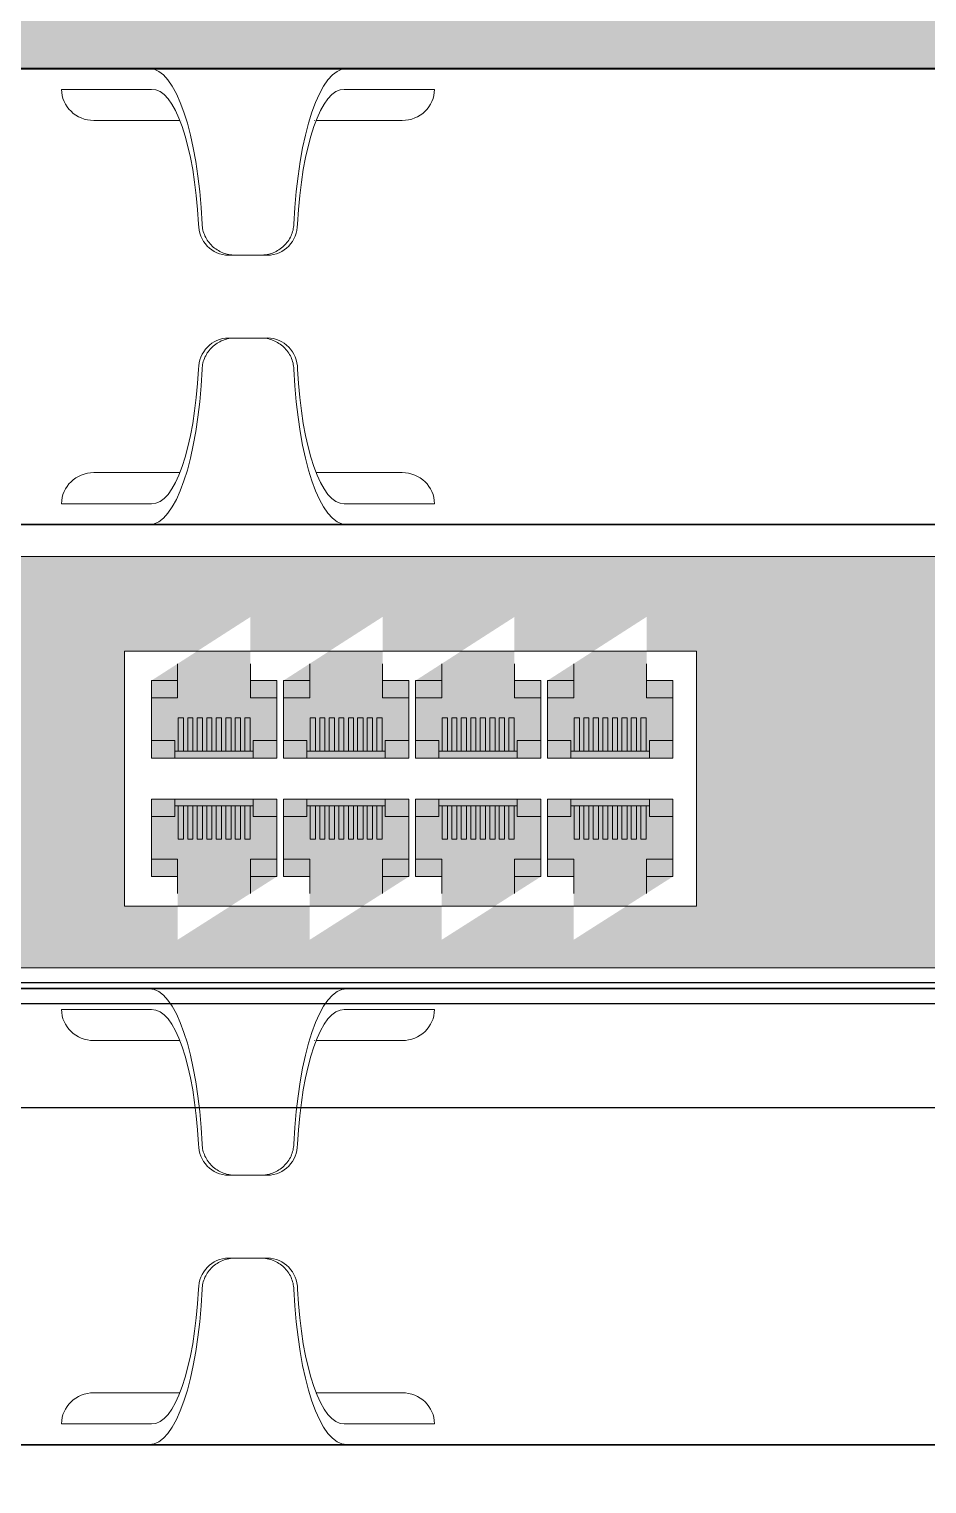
# Model space of a CAD drawing. Header units: millimetres. Extents: x 4247 to 622543, y -201358 to 142419.
# Drawn here: x 242724 to 243930, y -117811 to -115858 of the extents above; entities that cross this region are included whole.
import ezdxf
from ezdxf.enums import TextEntityAlignment as Align

# ---------------------------------------------------------------- set-up
doc = ezdxf.new("R2010")
doc.units = ezdxf.units.MM
doc.layers.add('(АР) Текст', color=7, linetype='Continuous', lineweight=25)
for name, color, linetype in [('_АТ-Имя', 7, 'Continuous'), ('_АТ-Спецификация', 7, 'Continuous'), ('_Оборудование ИСПП', 255, 'Continuous')]:
    doc.layers.add(name, color=color, linetype=linetype)
doc.layers.add('_АТ-Примечания', color=250, linetype='Continuous', plot=False)
doc.layers.add('ЛВС_коммутаторы', color=7, linetype='Continuous', lineweight=25, true_color=0x000000)
doc.styles.add('AT-Шрифт', font='ARIALN.TTF', dxfattribs={"height": 2.5})

# ---------------------------------------------------------------- blocks, each defined once
blk = doc.blocks.new('Органайзер1U')
at = {"lineweight": 9}
for p, q in [((-1109.5, 419.7, -149.5), (-1196.4, 419.7, -452.7)), ((-836.7, 419.7, -452.7), (-923.7, 419.7, -149.5)), ((-1082.2, 389.7, -162.2), (-1165.2, 389.7, -432.7)), ((-951, 389.7, -162.2), (-867.9, 389.7, -432.7)), ((-997.7, 259.8), (-1035.4, 259.8)), ((-1035.4, 259.8), (-1029, 259.8, 22.4)), ((-1004.1, 259.8, 22.4), (-997.7, 259.8)), ((-997.7, 179.8), (-1035.4, 179.8)), ((-1035.4, 179.8), (-1029, 179.8, 22.4)), ((-1004.1, 179.8, 22.4), (-997.7, 179.8)), ((-1082.2, 50, -162.2), (-1165.2, 50, -432.7)), ((-951, 50, -162.2), (-867.9, 50, -432.7)), ((-1109.5, 20, -149.5), (-1196.4, 20, -452.7)), ((-836.7, 20, -452.7), (-923.7, 20, -149.5))]:
    blk.add_line(p, q, dxfattribs=at)
at = {"lineweight": 30, "ltscale": 10}
for points in [[(-2403, 439.8), (2403, 439.8)], [(2403, -0.2), (-2403, -0.2)]]:
    blk.add_lwpolyline(points, dxfattribs=at)
at = {"lineweight": 9, "extrusion": (-0.275637, -3.86225e-05, -0.961262)}
blk.add_arc((-289.9, 995.3, 285.4), 30, 0.0084, 90.0077, dxfattribs=at)
at = {"lineweight": 9, "extrusion": (0.275637, -3.86225e-05, -0.961262)}
blk.add_arc((289.6, -959.1, -275), 30, 89.9923, 179.9916, dxfattribs=at)
at = {"lineweight": 9, "extrusion": (-0.275637, 3.86225e-05, -0.961262)}
blk.add_arc((-149.7, 995.3, 285.4), 30, 89.9923, 179.9916, dxfattribs=at)
at = {"lineweight": 9, "extrusion": (0.275637, 3.86225e-05, -0.961262)}
blk.add_arc((150, -959, -275), 30, 0.0084, 90.0077, dxfattribs=at)
at = {"lineweight": 9, "extrusion": (0.961262, -6.12038e-17, -0.275637)}
blk.add_ellipse((-1111.3, 261.5, -155.7), major_axis=(51.1, 0, 178.1), ratio=0.961262, start_param=-1.580604, end_param=-0.159207, dxfattribs=at)
at = {"lineweight": 9, "extrusion": (0.961262, 6.12038e-17, 0.275637)}
for centre, major_axis, start_param, end_param in [((-921.9, 261.5, -155.7), (-51.1, 0, 178.1), -1.580604, -0.159207), ((-924.4, 262.2, -146.8), (-45.1, 0, 157.4), 4.69506, 6.107426)]:
    blk.add_ellipse(centre, major_axis=major_axis, ratio=0.961262, start_param=start_param, end_param=end_param, dxfattribs=at)
at = {"lineweight": 9, "extrusion": (-0.961262, 6.12038e-17, 0.275637)}
blk.add_ellipse((-1108.7, 262.2, -146.8), major_axis=(45.1, 0, 157.4), ratio=0.961262, start_param=0.175759, end_param=1.588125, dxfattribs=at)
at = {"lineweight": 9, "extrusion": (-9.99013e-30, -1.95922e-16, -1)}
blk.add_ellipse((-1165.2, 419.7, -432.7), major_axis=(-31.2, 0), ratio=0.961262, start_param=-1.570796, end_param=0, dxfattribs=at)
at = {"lineweight": 9}
for centre, major_axis in [((-867.9, 419.7, -432.7), (31.2, 0)), ((-1165.2, 20, -432.7), (-31.2, 0))]:
    blk.add_ellipse(centre, major_axis=major_axis, ratio=0.961262, start_param=-1.570796, end_param=0, dxfattribs=at)
at = {"lineweight": 9, "extrusion": (-0.961262, -6.12038e-17, 0.275637)}
blk.add_ellipse((-1111.3, 178.1, -155.7), major_axis=(51.1, 0, 178.1), ratio=0.961262, start_param=-1.580604, end_param=-0.159207, dxfattribs=at)
at = {"lineweight": 9, "extrusion": (0.961262, 6.12038e-17, -0.275637)}
blk.add_ellipse((-1108.7, 177.4, -146.8), major_axis=(45.1, 0, 157.4), ratio=0.961262, start_param=0.175759, end_param=1.588125, dxfattribs=at)
at = {"lineweight": 9, "extrusion": (-0.961262, 6.12038e-17, -0.275637)}
for centre, major_axis, start_param, end_param in [((-921.9, 178.1, -155.7), (-51.1, 0, 178.1), -1.580604, -0.159207), ((-924.4, 177.4, -146.8), (-45.1, 0, 157.4), 4.69506, 6.107426)]:
    blk.add_ellipse(centre, major_axis=major_axis, ratio=0.961262, start_param=start_param, end_param=end_param, dxfattribs=at)
at = {"lineweight": 9, "extrusion": (9.99013e-30, 1.95922e-16, -1)}
blk.add_ellipse((-867.9, 20, -432.7), major_axis=(31.2, 0), ratio=0.961262, start_param=-1.570796, end_param=0, dxfattribs=at)
at = {"lineweight": 9}
for points in [[(-1080.6, 389.7, -157.5), (-1080.6, 389.7, -157.5), (-1080.7, 389.7, -157.5), (-1080.8, 389.7, -157.5)], [(-1080.6, 389.7, -157.5), (-1080.6, 389.7, -157.5), (-1080.7, 389.7, -157.5), (-1080.8, 389.7, -157.5)], [(-952.4, 389.7, -157.5), (-952.4, 389.7, -157.5), (-952.5, 389.7, -157.5), (-952.6, 389.7, -157.5)], [(-952.4, 389.7, -157.5), (-952.4, 389.7, -157.5), (-952.5, 389.7, -157.5), (-952.6, 389.7, -157.5)]]:
    blk.add_open_spline(points, degree=3, dxfattribs=at)
for points, knots in [([(-1029, 259.8, 22.4), (-1031, 259.8, 22.4), (-1033, 260, 22.4), (-1037, 260.7, 22.4), (-1039, 261.3, 22.4), (-1042.8, 262.8, 22.4), (-1044.7, 263.8, 22.4), (-1048.1, 266, 22.3), (-1049.7, 267.2, 22.3), (-1052.5, 269.9, 22.2), (-1053.8, 271.4, 22.1), (-1056.2, 274.6, 21.9), (-1057.2, 276.4, 21.8), (-1058.9, 280.1, 21.4), (-1059.6, 282, 21.2), (-1060.5, 285.9, 20.7), (-1060.8, 287.9, 20.4), (-1060.8, 289.8, 20.1)], [18.612291, 18.612291, 18.612291, 18.612291, 19.195929, 19.195929, 19.779566, 19.779566, 20.363204, 20.363204, 20.946842, 20.946842, 21.522754, 21.522754, 22.098666, 22.098666, 22.674578, 22.674578, 23.250457, 23.250457, 23.250457, 23.250457]), ([(-972.3, 289.8, 20.1), (-972.4, 287.9, 20.4), (-972.7, 285.9, 20.7), (-973.6, 282.1, 21.2), (-974.2, 280.1, 21.4), (-975.9, 276.5, 21.8), (-977, 274.7, 21.9), (-979.3, 271.4, 22.1), (-980.6, 270, 22.2), (-983.4, 267.3, 22.3), (-985, 266, 22.3), (-988.4, 263.8, 22.4), (-990.3, 262.8, 22.4), (-994.1, 261.3, 22.4), (-996.1, 260.7, 22.4), (-1000.2, 260, 22.4), (-1002.2, 259.8, 22.4), (-1004.1, 259.8, 22.4)], [4.570415, 4.570415, 4.570415, 4.570415, 5.143883, 5.143883, 5.717385, 5.717385, 6.290887, 6.290887, 6.864388, 6.864388, 7.450436, 7.450436, 8.036484, 8.036484, 8.622531, 8.622531, 9.208579, 9.208579, 9.208579, 9.208579]), ([(-1029, 179.8, 22.4), (-1031, 179.8, 22.4), (-1033, 179.7, 22.4), (-1037, 178.9, 22.4), (-1039, 178.3, 22.4), (-1042.8, 176.8, 22.4), (-1044.7, 175.9, 22.4), (-1048.1, 173.7, 22.3), (-1049.7, 172.4, 22.3), (-1052.5, 169.7, 22.2), (-1053.8, 168.3, 22.1), (-1056.2, 165, 21.9), (-1057.2, 163.2, 21.8), (-1058.9, 159.5, 21.4), (-1059.6, 157.6, 21.2), (-1060.5, 153.7, 20.7), (-1060.8, 151.8, 20.4), (-1060.8, 149.9, 20.1)], [18.612291, 18.612291, 18.612291, 18.612291, 19.195929, 19.195929, 19.779566, 19.779566, 20.363204, 20.363204, 20.946842, 20.946842, 21.522754, 21.522754, 22.098666, 22.098666, 22.674578, 22.674578, 23.250457, 23.250457, 23.250457, 23.250457]), ([(-972.3, 149.9, 20.1), (-972.4, 151.8, 20.4), (-972.7, 153.7, 20.7), (-973.6, 157.6, 21.2), (-974.2, 159.5, 21.4), (-975.9, 163.2, 21.8), (-977, 164.9, 21.9), (-979.3, 168.2, 22.1), (-980.6, 169.7, 22.2), (-983.4, 172.4, 22.3), (-985, 173.6, 22.3), (-988.4, 175.8, 22.4), (-990.3, 176.8, 22.4), (-994.1, 178.3, 22.4), (-996.1, 178.9, 22.4), (-1000.2, 179.7, 22.4), (-1002.2, 179.8, 22.4), (-1004.1, 179.8, 22.4)], [4.570415, 4.570415, 4.570415, 4.570415, 5.143883, 5.143883, 5.717385, 5.717385, 6.290887, 6.290887, 6.864388, 6.864388, 7.450436, 7.450436, 8.036484, 8.036484, 8.622531, 8.622531, 9.208579, 9.208579, 9.208579, 9.208579])]:
    blk.add_open_spline(points, degree=3, knots=knots, dxfattribs=at)
blk = doc.blocks.new('24_port')
at = {"ltscale": 10}
h = blk.add_hatch(color=256, dxfattribs=at)
h.set_gradient(color1=(230, 230, 230), color2=(232, 232, 232), rotation=45, one_color=1, tint=0.91, name='CYLINDER')
h.paths.add_polyline_path([(2223, 0), (2223, 440), (2112.5, 440), (2112.5, 385.8), (1978, 385.8), (1978, 440), (1934.6, 440), (1934.6, 385.8), (1800.1, 385.8), (1800.1, 440), (1756.8, 440), (1756.8, 385.8), (1622.3, 385.8), (1622.3, 440), (1578.9, 440), (1578.9, 385.8), (1444.5, 385.8), (1444.5, 440), (1401.1, 440), (1401.1, 385.8), (1266.6, 385.8), (1266.6, 440), (1223.3, 440), (1223.3, 385.8), (1088.8, 385.8), (1088.8, 440), (1045.4, 440), (1045.4, 385.8), (910.9, 385.8), (910.9, 440), (867.6, 440), (867.6, 385.8), (733.1, 385.8), (733.1, 440), (689.7, 440), (689.7, 385.8), (555.3, 385.8), (555.3, 440), (511.9, 440), (511.9, 385.8), (377.4, 385.8), (377.4, 440), (334.1, 440), (334.1, 385.8), (199.6, 385.8), (199.6, 440), (156.2, 440), (156.2, 385.8), (21.7, 385.8), (21.7, 440), (-21.6, 440), (-21.6, 385.8), (-156.1, 385.8), (-156.1, 440), (-199.5, 440), (-199.5, 385.8), (-333.9, 385.8), (-333.9, 440), (-377.3, 440), (-377.3, 385.8), (-511.8, 385.8), (-511.8, 440), (-555.1, 440), (-555.1, 385.8), (-689.6, 385.8), (-689.6, 440), (-733, 440), (-733, 385.8), (-867.5, 385.8), (-867.5, 440), (-910.8, 440), (-910.8, 385.8), (-1045.3, 385.8), (-1045.3, 440), (-1088.7, 440), (-1088.7, 385.8), (-1223.1, 385.8), (-1223.1, 440), (-1266.5, 440), (-1266.5, 385.8), (-1401, 385.8), (-1401, 440), (-1444.3, 440), (-1444.3, 385.8), (-1578.8, 385.8), (-1578.8, 440), (-1622.2, 440), (-1622.2, 385.8), (-1756.7, 385.8), (-1756.7, 440), (-1800, 440), (-1800, 385.8), (-1934.5, 385.8), (-1934.5, 440), (-1977.9, 440), (-1977.9, 385.8), (-2112.3, 385.8), (-2112.3, 440), (-2223, 440), (-2223, 0)])
h.paths.add_polyline_path([(-2167.7, 108.4), (-2167.7, 331.6), (2167.7, 331.6), (2167.7, 108.4)], flags=16)
h.paths.add_polyline_path([(-116.7, 162.7), (-116.7, 176.2), (-128, 176.2), (-128, 194.3), (-156.1, 194.3), (-156.1, 277.3), (-21.6, 277.3), (-21.6, 194.3), (-50, 194.3), (-50, 176.2), (-61.3, 176.2), (-61.3, 162.7)], flags=0)
h.paths.add_polyline_path([(-199.5, 194.3), (-227.8, 194.3), (-227.8, 176.2), (-239.1, 176.2), (-239.1, 162.7), (-294.5, 162.7), (-294.5, 176.2), (-305.8, 176.2), (-305.8, 194.3), (-333.9, 194.3), (-333.9, 277.3), (-199.5, 277.3)], flags=0)
h.paths.add_polyline_path([(21.7, 194.3), (21.7, 277.3), (156.2, 277.3), (156.2, 194.3), (127.9, 194.3), (127.9, 176.2), (116.6, 176.2), (116.6, 162.7), (61.1, 162.7), (61.1, 176.2), (49.8, 176.2), (49.8, 194.3)], flags=0)
h.paths.add_polyline_path([(-377.3, 194.3), (-405.7, 194.3), (-405.7, 176.2), (-416.9, 176.2), (-416.9, 162.7), (-472.4, 162.7), (-472.4, 176.2), (-483.7, 176.2), (-483.7, 194.3), (-511.8, 194.3), (-511.8, 277.3), (-377.3, 277.3)], flags=0)
h.paths.add_polyline_path([(199.6, 194.3), (199.6, 277.3), (334.1, 277.3), (334.1, 194.3), (305.7, 194.3), (305.7, 176.2), (294.4, 176.2), (294.4, 162.7), (239, 162.7), (239, 176.2), (227.7, 176.2), (227.7, 194.3)], flags=0)
h.paths.add_polyline_path([(-555.1, 194.3), (-583.5, 194.3), (-583.5, 176.2), (-594.8, 176.2), (-594.8, 162.7), (-650.2, 162.7), (-650.2, 176.2), (-661.5, 176.2), (-661.5, 194.3), (-689.6, 194.3), (-689.6, 277.3), (-555.1, 277.3)], flags=0)
h.paths.add_polyline_path([(377.4, 194.3), (377.4, 277.3), (511.9, 277.3), (511.9, 194.3), (483.5, 194.3), (483.5, 176.2), (472.3, 176.2), (472.3, 162.7), (416.8, 162.7), (416.8, 176.2), (405.5, 176.2), (405.5, 194.3)], flags=0)
h.paths.add_polyline_path([(-733, 194.3), (-761.3, 194.3), (-761.3, 176.2), (-772.6, 176.2), (-772.6, 162.7), (-828.1, 162.7), (-828.1, 176.2), (-839.4, 176.2), (-839.4, 194.3), (-867.5, 194.3), (-867.5, 277.3), (-733, 277.3)], flags=0)
h.paths.add_polyline_path([(555.3, 194.3), (555.3, 277.3), (689.7, 277.3), (689.7, 194.3), (661.4, 194.3), (661.4, 176.2), (650.1, 176.2), (650.1, 162.7), (594.7, 162.7), (594.7, 176.2), (583.4, 176.2), (583.4, 194.3)], flags=0)
h.paths.add_polyline_path([(-910.8, 194.3), (-939.2, 194.3), (-939.2, 176.2), (-950.5, 176.2), (-950.5, 162.7), (-1005.9, 162.7), (-1005.9, 176.2), (-1017.2, 176.2), (-1017.2, 194.3), (-1045.3, 194.3), (-1045.3, 277.3), (-910.8, 277.3)], flags=0)
h.paths.add_polyline_path([(733.1, 194.3), (733.1, 277.3), (867.6, 277.3), (867.6, 194.3), (839.2, 194.3), (839.2, 176.2), (827.9, 176.2), (827.9, 162.7), (772.5, 162.7), (772.5, 176.2), (761.2, 176.2), (761.2, 194.3)], flags=0)
h.paths.add_polyline_path([(-1088.7, 194.3), (-1117, 194.3), (-1117, 176.2), (-1128.3, 176.2), (-1128.3, 162.7), (-1183.7, 162.7), (-1183.7, 176.2), (-1195, 176.2), (-1195, 194.3), (-1223.1, 194.3), (-1223.1, 277.3), (-1088.7, 277.3)], flags=0)
h.paths.add_polyline_path([(910.9, 194.3), (910.9, 277.3), (1045.4, 277.3), (1045.4, 194.3), (1017.1, 194.3), (1017.1, 176.2), (1005.8, 176.2), (1005.8, 162.7), (950.3, 162.7), (950.3, 176.2), (939, 176.2), (939, 194.3)], flags=0)
h.paths.add_polyline_path([(-1266.5, 194.3), (-1294.9, 194.3), (-1294.9, 176.2), (-1306.1, 176.2), (-1306.1, 162.7), (-1361.6, 162.7), (-1361.6, 176.2), (-1372.9, 176.2), (-1372.9, 194.3), (-1401, 194.3), (-1401, 277.3), (-1266.5, 277.3)], flags=0)
h.paths.add_polyline_path([(1088.8, 194.3), (1088.8, 277.3), (1223.3, 277.3), (1223.3, 194.3), (1194.9, 194.3), (1194.9, 176.2), (1183.6, 176.2), (1183.6, 162.7), (1128.2, 162.7), (1128.2, 176.2), (1116.9, 176.2), (1116.9, 194.3)], flags=0)
h.paths.add_polyline_path([(-1444.3, 194.3), (-1472.7, 194.3), (-1472.7, 176.2), (-1484, 176.2), (-1484, 162.7), (-1539.4, 162.7), (-1539.4, 176.2), (-1550.7, 176.2), (-1550.7, 194.3), (-1578.8, 194.3), (-1578.8, 277.3), (-1444.3, 277.3)], flags=0)
h.paths.add_polyline_path([(1266.6, 194.3), (1266.6, 277.3), (1401.1, 277.3), (1401.1, 194.3), (1372.8, 194.3), (1372.8, 176.2), (1361.5, 176.2), (1361.5, 162.7), (1306, 162.7), (1306, 176.2), (1294.7, 176.2), (1294.7, 194.3)], flags=0)
h.paths.add_polyline_path([(-1622.2, 194.3), (-1650.5, 194.3), (-1650.5, 176.2), (-1661.8, 176.2), (-1661.8, 162.7), (-1717.3, 162.7), (-1717.3, 176.2), (-1728.6, 176.2), (-1728.6, 194.3), (-1756.7, 194.3), (-1756.7, 277.3), (-1622.2, 277.3)], flags=0)
h.paths.add_polyline_path([(1444.5, 194.3), (1444.5, 277.3), (1578.9, 277.3), (1578.9, 194.3), (1550.6, 194.3), (1550.6, 176.2), (1539.3, 176.2), (1539.3, 162.7), (1483.9, 162.7), (1483.9, 176.2), (1472.6, 176.2), (1472.6, 194.3)], flags=0)
h.paths.add_polyline_path([(-1800, 194.3), (-1828.4, 194.3), (-1828.4, 176.2), (-1839.7, 176.2), (-1839.7, 162.7), (-1895.1, 162.7), (-1895.1, 176.2), (-1906.4, 176.2), (-1906.4, 194.3), (-1934.5, 194.3), (-1934.5, 277.3), (-1800, 277.3)], flags=0)
h.paths.add_polyline_path([(1622.3, 194.3), (1622.3, 277.3), (1756.8, 277.3), (1756.8, 194.3), (1728.4, 194.3), (1728.4, 176.2), (1717.1, 176.2), (1717.1, 162.7), (1661.7, 162.7), (1661.7, 176.2), (1650.4, 176.2), (1650.4, 194.3)], flags=0)
h.paths.add_polyline_path([(-1977.9, 194.3), (-2006.2, 194.3), (-2006.2, 176.2), (-2017.5, 176.2), (-2017.5, 162.7), (-2072.9, 162.7), (-2072.9, 176.2), (-2084.2, 176.2), (-2084.2, 194.3), (-2112.3, 194.3), (-2112.3, 277.3), (-1977.9, 277.3)], flags=0)
h.paths.add_polyline_path([(1800.1, 194.3), (1800.1, 277.3), (1934.6, 277.3), (1934.6, 194.3), (1906.3, 194.3), (1906.3, 176.2), (1895, 176.2), (1895, 162.7), (1839.5, 162.7), (1839.5, 176.2), (1828.2, 176.2), (1828.2, 194.3)], flags=0)
h.paths.add_polyline_path([(1978, 194.3), (1978, 277.3), (2112.5, 277.3), (2112.5, 194.3), (2084.1, 194.3), (2084.1, 176.2), (2072.8, 176.2), (2072.8, 162.7), (2017.4, 162.7), (2017.4, 176.2), (2006.1, 176.2), (2006.1, 194.3)], flags=0)
at = {"lineweight": 30}
blk.add_lwpolyline([(2403, 0), (-2403, 0)], dxfattribs=at)
blk = doc.blocks.new('dpol-1U')
at = {"ltscale": 100}
blk.add_line((20.94, -36.82), (461.66, -36.82), dxfattribs=at)
blk.add_lwpolyline([(20.94, -46.82), (461.66, -46.82), (461.66, -34.82), (20.94, -34.82)], close=True, dxfattribs=at)
at = {"layer": '_АТ-Имя', "ltscale": 100, "style": 'AT-Шрифт', "flags": 8}
blk.add_attdef('NUMBER', text='', height=20, dxfattribs=at).set_placement((-16, -24.82), align=Align.RIGHT)
at = {"layer": '_АТ-Примечания', "ltscale": 100, "style": 'AT-Шрифт', "flags": 1}
for tag, p in [('DIMENSIONS', (487.6, -37.34)), ('COMMENT1', (487.6, -43.82)), ('COMMENT2', (487.6, -49.34)), ('COMMENT3', (487.6, -54.87))]:
    blk.add_attdef(tag, p, '', height=3, dxfattribs=at)
at = {"layer": '_АТ-Спецификация', "ltscale": 100, "style": 'AT-Шрифт'}
for tag, p, height, flags in [('NUM', (487.6, 4.18), 3, 1), ('NAME', (487.6, -1.82), 3, 1), ('DESCRIPTION', (487.6, -7.82), 3, 1), ('MARK', (571.3, -24.82), 20, 8), ('CODE', (487.6, -13.82), 3, 1), ('MADEBY', (487.6, -19.82), 3, 1), ('POSITION', (487.6, -25.82), 3, 1), ('POSITION2', (487.6, -31.82), 3, 1)]:
    blk.add_attdef(tag, p, '', height=height, dxfattribs=dict(at, flags=flags))
blk = doc.blocks.new('Комм')
at = {"lineweight": 15}
h = blk.add_hatch(color=9, dxfattribs=at)
h.dxf.hatch_style = 1
h.paths.add_polyline_path([(244313.4, 138772.4), (249936.9, 138772.4), (249936.9, 139324.5), (244313.4, 139324.5)])
h.paths.add_polyline_path([(244471.4, 139013.5), (244666.2, 139013.5), (244666.2, 138865), (244471.4, 138865)], flags=16)
h.paths.add_polyline_path([(244485.5, 138998.9), (244654, 138998.9), (244654, 138894.8), (244520.7, 138809.9), (244520.7, 138894.8), (244485.5, 138894.8)], flags=16)
h.paths.add_polyline_path([(245424.9, 139197.7), (246193.4, 139197.7), (246193.4, 138855.2), (245424.9, 138855.2)], flags=16)
h.paths.add_polyline_path([(245461.3, 139158), (245594.3, 139243.5), (245594.3, 139158), (245629.8, 139158), (245629.8, 139054), (245461.3, 139054)], flags=16)
h.paths.add_polyline_path([(245461.3, 138998.9), (245629.8, 138998.9), (245629.8, 138894.8), (245496.5, 138809.9), (245496.5, 138894.8), (245461.3, 138894.8)], flags=16)
h.paths.add_polyline_path([(245638.6, 139158), (245771.6, 139243.5), (245771.6, 139158), (245807.1, 139158), (245807.1, 139054), (245638.6, 139054)], flags=16)
h.paths.add_polyline_path([(245638.6, 138998.9), (245807.1, 138998.9), (245807.1, 138894.8), (245673.8, 138809.9), (245673.8, 138894.8), (245638.6, 138894.8)], flags=16)
h.paths.add_polyline_path([(245815.9, 139158), (245948.8, 139243.5), (245948.8, 139158), (245984.4, 139158), (245984.4, 139054), (245815.9, 139054)], flags=16)
h.paths.add_polyline_path([(245815.9, 138998.9), (245984.4, 138998.9), (245984.4, 138894.8), (245851.1, 138809.9), (245851.1, 138894.8), (245815.9, 138894.8)], flags=16)
h.paths.add_polyline_path([(245993.1, 139158), (246126.1, 139243.5), (246126.1, 139158), (246161.6, 139158), (246161.6, 139054), (245993.1, 139054)], flags=16)
h.paths.add_polyline_path([(245993.1, 138998.9), (246161.6, 138998.9), (246161.6, 138894.8), (246028.3, 138809.9), (246028.3, 138894.8), (245993.1, 138894.8)], flags=16)
h.paths.add_polyline_path([(246529.7, 139197.7), (247298.2, 139197.7), (247298.2, 138855.2), (246529.7, 138855.2)], flags=16)
h.paths.add_polyline_path([(246566.1, 139158), (246699.1, 139243.5), (246699.1, 139158), (246734.6, 139158), (246734.6, 139054), (246566.1, 139054)], flags=16)
h.paths.add_polyline_path([(246566.1, 138998.9), (246734.6, 138998.9), (246734.6, 138894.8), (246601.3, 138809.9), (246601.3, 138894.8), (246566.1, 138894.8)], flags=16)
h.paths.add_polyline_path([(246743.4, 139158), (246876.4, 139243.5), (246876.4, 139158), (246911.9, 139158), (246911.9, 139054), (246743.4, 139054)], flags=16)
h.paths.add_polyline_path([(246743.4, 138998.9), (246911.9, 138998.9), (246911.9, 138894.8), (246778.6, 138809.9), (246778.6, 138894.8), (246743.4, 138894.8)], flags=16)
h.paths.add_polyline_path([(246920.7, 139158), (247053.7, 139243.5), (247053.7, 139158), (247089.2, 139158), (247089.2, 139054), (246920.7, 139054)], flags=16)
h.paths.add_polyline_path([(246920.7, 138998.9), (247089.2, 138998.9), (247089.2, 138894.8), (246955.9, 138809.9), (246955.9, 138894.8), (246920.7, 138894.8)], flags=16)
h.paths.add_polyline_path([(247098, 139158), (247230.9, 139243.5), (247230.9, 139158), (247266.5, 139158), (247266.5, 139054), (247098, 139054)], flags=16)
h.paths.add_polyline_path([(247098, 138998.9), (247266.5, 138998.9), (247266.5, 138894.8), (247133.2, 138809.9), (247133.2, 138894.8), (247098, 138894.8)], flags=16)
h.paths.add_polyline_path([(247652, 139197.7), (248420.6, 139197.7), (248420.6, 138855.2), (247652, 138855.2)], flags=16)
h.paths.add_polyline_path([(247688.5, 139158), (247821.5, 139243.5), (247821.5, 139158), (247857, 139158), (247857, 139054), (247688.5, 139054)], flags=16)
h.paths.add_polyline_path([(247688.5, 138998.9), (247857, 138998.9), (247857, 138894.8), (247723.7, 138809.9), (247723.7, 138894.8), (247688.5, 138894.8)], flags=16)
h.paths.add_polyline_path([(247865.8, 139158), (247998.7, 139243.5), (247998.7, 139158), (248034.3, 139158), (248034.3, 139054), (247865.8, 139054)], flags=16)
h.paths.add_polyline_path([(247865.8, 138998.9), (248034.3, 138998.9), (248034.3, 138894.8), (247901, 138809.9), (247901, 138894.8), (247865.8, 138894.8)], flags=16)
h.paths.add_polyline_path([(248043, 139158), (248176, 139243.5), (248176, 139158), (248211.5, 139158), (248211.5, 139054), (248043, 139054)], flags=16)
h.paths.add_polyline_path([(248043, 138998.9), (248211.5, 138998.9), (248211.5, 138894.8), (248078.2, 138809.9), (248078.2, 138894.8), (248043, 138894.8)], flags=16)
h.paths.add_polyline_path([(248220.3, 139158), (248353.3, 139243.5), (248353.3, 139158), (248388.8, 139158), (248388.8, 139054), (248220.3, 139054)], flags=16)
h.paths.add_polyline_path([(248220.3, 138998.9), (248388.8, 138998.9), (248388.8, 138894.8), (248255.5, 138809.9), (248255.5, 138894.8), (248220.3, 138894.8)], flags=16)
h.paths.add_polyline_path([(248894.9, 139004.3), (249096.9, 139004.3), (249096.9, 138855.2), (248894.9, 138855.2)], flags=16)
h.paths.add_polyline_path([(248909.9, 138984.9), (249085.4, 138984.9), (249085.4, 138872.2), (248909.9, 138872.2)], flags=0)
h.paths.add_polyline_path([(249533.7, 138885.7), (249625.6, 138885.7), (249625.6, 138855.2), (249533.7, 138855.2)], flags=16)
h.paths.add_polyline_path([(249545.3, 138877.5), (249611.6, 138877.5, -1), (249616.4, 138861.8), (249550.1, 138861.8, -1)], flags=0)
at = {"lineweight": 5}
for p, q in [((245496.5, 139180.7), (245496.5, 139134.8)), ((245594.3, 139134.8), (245594.3, 139180.7)), ((245673.8, 139180.7), (245673.8, 139134.8)), ((245771.6, 139134.8), (245771.6, 139180.7)), ((245851.1, 139180.7), (245851.1, 139134.8)), ((245948.8, 139134.8), (245948.8, 139180.7)), ((246028.3, 139180.7), (246028.3, 139134.8)), ((246126.1, 139134.8), (246126.1, 139180.7)), ((245496.5, 139158), (245461.3, 139158)), ((245461.3, 139158), (245461.3, 139054)), ((245629.8, 139158), (245594.3, 139158)), ((245629.8, 139054), (245629.8, 139158)), ((245673.8, 139158), (245638.6, 139158)), ((245638.6, 139158), (245638.6, 139054)), ((245807.1, 139158), (245771.6, 139158)), ((245807.1, 139054), (245807.1, 139158)), ((245851.1, 139158), (245815.9, 139158)), ((245815.9, 139158), (245815.9, 139054)), ((245984.4, 139158), (245948.8, 139158)), ((245984.4, 139054), (245984.4, 139158)), ((246028.3, 139158), (245993.1, 139158)), ((245993.1, 139158), (245993.1, 139054)), ((246161.6, 139158), (246126.1, 139158)), ((246161.6, 139054), (246161.6, 139158)), ((245461.3, 139134.8), (245496.5, 139134.8)), ((245629.8, 139134.8), (245594.3, 139134.8)), ((245638.6, 139134.8), (245673.8, 139134.8)), ((245807.1, 139134.8), (245771.6, 139134.8)), ((245815.9, 139134.8), (245851.1, 139134.8)), ((245984.4, 139134.8), (245948.8, 139134.8)), ((245993.1, 139134.8), (246028.3, 139134.8)), ((246161.6, 139134.8), (246126.1, 139134.8)), ((245504.4, 139108.1), (245497.2, 139108.1)), ((245497.2, 139108.1), (245497.2, 139063.1)), ((245504.4, 139108.1), (245504.4, 139063.1)), ((245517, 139108.1), (245510.1, 139108.1)), ((245510.1, 139108.1), (245510.1, 139063.1)), ((245517, 139108.1), (245517, 139063.1)), ((245529.9, 139108.1), (245522.6, 139108.1)), ((245522.6, 139108.1), (245522.6, 139063.1)), ((245529.9, 139108.1), (245529.9, 139063.1)), ((245542.4, 139108.1), (245535.5, 139108.1)), ((245535.5, 139108.1), (245535.5, 139063.1)), ((245542.4, 139108.1), (245542.4, 139063.1)), ((245555.3, 139108.1), (245548.4, 139108.1)), ((245548.4, 139108.1), (245548.4, 139063.1)), ((245555.3, 139108.1), (245555.3, 139063.1)), ((245568.2, 139108.1), (245561, 139108.1)), ((245561, 139108.1), (245561, 139063.1)), ((245568.2, 139108.1), (245568.2, 139063.1)), ((245580.8, 139108.1), (245573.9, 139108.1)), ((245573.9, 139108.1), (245573.9, 139063.1)), ((245580.8, 139108.1), (245580.8, 139063.1)), ((245593.7, 139108.1), (245586.8, 139108.1)), ((245586.8, 139108.1), (245586.8, 139063.1)), ((245593.7, 139108.1), (245593.7, 139063.1)), ((245681.7, 139108.1), (245674.4, 139108.1)), ((245674.4, 139108.1), (245674.4, 139063.1)), ((245681.7, 139108.1), (245681.7, 139063.1)), ((245694.2, 139108.1), (245687.3, 139108.1)), ((245687.3, 139108.1), (245687.3, 139063.1)), ((245694.2, 139108.1), (245694.2, 139063.1)), ((245707.1, 139108.1), (245699.9, 139108.1)), ((245699.9, 139108.1), (245699.9, 139063.1)), ((245707.1, 139108.1), (245707.1, 139063.1)), ((245719.7, 139108.1), (245712.8, 139108.1)), ((245712.8, 139108.1), (245712.8, 139063.1)), ((245719.7, 139108.1), (245719.7, 139063.1)), ((245732.6, 139108.1), (245725.7, 139108.1)), ((245725.7, 139108.1), (245725.7, 139063.1)), ((245732.6, 139108.1), (245732.6, 139063.1)), ((245745.5, 139108.1), (245738.2, 139108.1)), ((245738.2, 139108.1), (245738.2, 139063.1)), ((245745.5, 139108.1), (245745.5, 139063.1)), ((245758.1, 139108.1), (245751.1, 139108.1)), ((245751.1, 139108.1), (245751.1, 139063.1)), ((245758.1, 139108.1), (245758.1, 139063.1)), ((245770.9, 139108.1), (245764, 139108.1)), ((245764, 139108.1), (245764, 139063.1)), ((245770.9, 139108.1), (245770.9, 139063.1)), ((245858.9, 139108.1), (245851.7, 139108.1)), ((245851.7, 139108.1), (245851.7, 139063.1)), ((245858.9, 139108.1), (245858.9, 139063.1)), ((245871.5, 139108.1), (245864.6, 139108.1)), ((245864.6, 139108.1), (245864.6, 139063.1)), ((245871.5, 139108.1), (245871.5, 139063.1)), ((245884.4, 139108.1), (245877.2, 139108.1)), ((245877.2, 139108.1), (245877.2, 139063.1)), ((245884.4, 139108.1), (245884.4, 139063.1)), ((245897, 139108.1), (245890.1, 139108.1)), ((245890.1, 139108.1), (245890.1, 139063.1)), ((245897, 139108.1), (245897, 139063.1)), ((245909.9, 139108.1), (245902.9, 139108.1)), ((245902.9, 139108.1), (245902.9, 139063.1)), ((245909.9, 139108.1), (245909.9, 139063.1)), ((245922.8, 139108.1), (245915.5, 139108.1)), ((245915.5, 139108.1), (245915.5, 139063.1)), ((245922.8, 139108.1), (245922.8, 139063.1)), ((245935.3, 139108.1), (245928.4, 139108.1)), ((245928.4, 139108.1), (245928.4, 139063.1)), ((245935.3, 139108.1), (245935.3, 139063.1)), ((245948.2, 139108.1), (245941.3, 139108.1)), ((245941.3, 139108.1), (245941.3, 139063.1)), ((245948.2, 139108.1), (245948.2, 139063.1)), ((246036.2, 139108.1), (246029, 139108.1)), ((246029, 139108.1), (246029, 139063.1)), ((246036.2, 139108.1), (246036.2, 139063.1)), ((246048.8, 139108.1), (246041.9, 139108.1)), ((246041.9, 139108.1), (246041.9, 139063.1)), ((246048.8, 139108.1), (246048.8, 139063.1)), ((246061.7, 139108.1), (246054.4, 139108.1)), ((246054.4, 139108.1), (246054.4, 139063.1)), ((246061.7, 139108.1), (246061.7, 139063.1)), ((246074.2, 139108.1), (246067.3, 139108.1)), ((246067.3, 139108.1), (246067.3, 139063.1)), ((246074.2, 139108.1), (246074.2, 139063.1)), ((246087.1, 139108.1), (246080.2, 139108.1)), ((246080.2, 139108.1), (246080.2, 139063.1)), ((246087.1, 139108.1), (246087.1, 139063.1)), ((246100, 139108.1), (246092.8, 139108.1)), ((246092.8, 139108.1), (246092.8, 139063.1)), ((246100, 139108.1), (246100, 139063.1)), ((246112.6, 139108.1), (246105.7, 139108.1)), ((246105.7, 139108.1), (246105.7, 139063.1)), ((246112.6, 139108.1), (246112.6, 139063.1)), ((246125.5, 139108.1), (246118.6, 139108.1)), ((246118.6, 139108.1), (246118.6, 139063.1)), ((246125.5, 139108.1), (246125.5, 139063.1)), ((245492.8, 139077.6), (245461.3, 139077.6)), ((245492.8, 139077.6), (245492.8, 139054)), ((245598.1, 139077.6), (245629.8, 139077.6)), ((245598.1, 139077.6), (245598.1, 139054)), ((245670, 139077.6), (245638.6, 139077.6)), ((245670, 139077.6), (245670, 139054)), ((245775.3, 139077.6), (245807.1, 139077.6)), ((245775.3, 139077.6), (245775.3, 139054)), ((245847.3, 139077.6), (245815.9, 139077.6)), ((245847.3, 139077.6), (245847.3, 139054)), ((245952.6, 139077.6), (245984.4, 139077.6)), ((245952.6, 139077.6), (245952.6, 139054)), ((246024.6, 139077.6), (245993.1, 139077.6)), ((246024.6, 139077.6), (246024.6, 139054)), ((246129.9, 139077.6), (246161.6, 139077.6)), ((246129.9, 139077.6), (246129.9, 139054)), ((245461.3, 139054), (245629.8, 139054)), ((245492.8, 139063.1), (245598.1, 139063.1)), ((245638.6, 139054), (245807.1, 139054)), ((245670, 139063.1), (245775.3, 139063.1)), ((245815.9, 139054), (245984.4, 139054)), ((245847.3, 139063.1), (245952.6, 139063.1)), ((245993.1, 139054), (246161.6, 139054)), ((246024.6, 139063.1), (246129.9, 139063.1)), ((245461.3, 138894.8), (245461.3, 138998.9)), ((245461.3, 138998.9), (245629.8, 138998.9)), ((245492.8, 138975.3), (245492.8, 138998.9)), ((245598.1, 138975.3), (245598.1, 138998.9)), ((245629.8, 138998.9), (245629.8, 138894.8)), ((245638.6, 138894.8), (245638.6, 138998.9)), ((245638.6, 138998.9), (245807.1, 138998.9)), ((245670, 138975.3), (245670, 138998.9)), ((245775.3, 138975.3), (245775.3, 138998.9)), ((245807.1, 138998.9), (245807.1, 138894.8)), ((245815.9, 138894.8), (245815.9, 138998.9)), ((245815.9, 138998.9), (245984.4, 138998.9)), ((245847.3, 138975.3), (245847.3, 138998.9)), ((245952.6, 138975.3), (245952.6, 138998.9)), ((245984.4, 138998.9), (245984.4, 138894.8)), ((245993.1, 138894.8), (245993.1, 138998.9)), ((245993.1, 138998.9), (246161.6, 138998.9)), ((246024.6, 138975.3), (246024.6, 138998.9)), ((246129.9, 138975.3), (246129.9, 138998.9)), ((246161.6, 138998.9), (246161.6, 138894.8)), ((245492.8, 138975.3), (245461.3, 138975.3)), ((245492.8, 138989.7), (245598.1, 138989.7)), ((245497.2, 138944.8), (245497.2, 138989.7)), ((245504.4, 138944.8), (245504.4, 138989.7)), ((245510.1, 138944.8), (245510.1, 138989.7)), ((245517, 138944.8), (245517, 138989.7)), ((245522.6, 138944.8), (245522.6, 138989.7)), ((245529.9, 138944.8), (245529.9, 138989.7)), ((245535.5, 138944.8), (245535.5, 138989.7)), ((245542.4, 138944.8), (245542.4, 138989.7)), ((245548.4, 138944.8), (245548.4, 138989.7)), ((245555.3, 138944.8), (245555.3, 138989.7)), ((245561, 138944.8), (245561, 138989.7)), ((245568.2, 138944.8), (245568.2, 138989.7)), ((245573.9, 138944.8), (245573.9, 138989.7)), ((245580.8, 138944.8), (245580.8, 138989.7)), ((245586.8, 138944.8), (245586.8, 138989.7)), ((245593.7, 138944.8), (245593.7, 138989.7)), ((245598.1, 138975.3), (245629.8, 138975.3)), ((245670, 138975.3), (245638.6, 138975.3)), ((245670, 138989.7), (245775.3, 138989.7)), ((245674.4, 138944.8), (245674.4, 138989.7)), ((245681.7, 138944.8), (245681.7, 138989.7)), ((245687.3, 138944.8), (245687.3, 138989.7)), ((245694.2, 138944.8), (245694.2, 138989.7)), ((245699.9, 138944.8), (245699.9, 138989.7)), ((245707.1, 138944.8), (245707.1, 138989.7)), ((245712.8, 138944.8), (245712.8, 138989.7)), ((245719.7, 138944.8), (245719.7, 138989.7)), ((245725.7, 138944.8), (245725.7, 138989.7)), ((245732.6, 138944.8), (245732.6, 138989.7)), ((245738.2, 138944.8), (245738.2, 138989.7)), ((245745.5, 138944.8), (245745.5, 138989.7)), ((245751.1, 138944.8), (245751.1, 138989.7)), ((245758.1, 138944.8), (245758.1, 138989.7)), ((245764, 138944.8), (245764, 138989.7)), ((245770.9, 138944.8), (245770.9, 138989.7)), ((245775.3, 138975.3), (245807.1, 138975.3)), ((245847.3, 138975.3), (245815.9, 138975.3)), ((245847.3, 138989.7), (245952.6, 138989.7)), ((245851.7, 138944.8), (245851.7, 138989.7)), ((245858.9, 138944.8), (245858.9, 138989.7)), ((245864.6, 138944.8), (245864.6, 138989.7)), ((245871.5, 138944.8), (245871.5, 138989.7)), ((245877.2, 138944.8), (245877.2, 138989.7)), ((245884.4, 138944.8), (245884.4, 138989.7)), ((245890.1, 138944.8), (245890.1, 138989.7)), ((245897, 138944.8), (245897, 138989.7)), ((245902.9, 138944.8), (245902.9, 138989.7)), ((245909.9, 138944.8), (245909.9, 138989.7)), ((245915.5, 138944.8), (245915.5, 138989.7)), ((245922.8, 138944.8), (245922.8, 138989.7)), ((245928.4, 138944.8), (245928.4, 138989.7)), ((245935.3, 138944.8), (245935.3, 138989.7)), ((245941.3, 138944.8), (245941.3, 138989.7)), ((245948.2, 138944.8), (245948.2, 138989.7)), ((245952.6, 138975.3), (245984.4, 138975.3)), ((246024.6, 138975.3), (245993.1, 138975.3)), ((246024.6, 138989.7), (246129.9, 138989.7)), ((246029, 138944.8), (246029, 138989.7)), ((246036.2, 138944.8), (246036.2, 138989.7)), ((246041.9, 138944.8), (246041.9, 138989.7)), ((246048.8, 138944.8), (246048.8, 138989.7)), ((246054.4, 138944.8), (246054.4, 138989.7)), ((246061.7, 138944.8), (246061.7, 138989.7)), ((246067.3, 138944.8), (246067.3, 138989.7)), ((246074.2, 138944.8), (246074.2, 138989.7)), ((246080.2, 138944.8), (246080.2, 138989.7)), ((246087.1, 138944.8), (246087.1, 138989.7)), ((246092.8, 138944.8), (246092.8, 138989.7)), ((246100, 138944.8), (246100, 138989.7)), ((246105.7, 138944.8), (246105.7, 138989.7)), ((246112.6, 138944.8), (246112.6, 138989.7)), ((246118.6, 138944.8), (246118.6, 138989.7)), ((246125.5, 138944.8), (246125.5, 138989.7)), ((246129.9, 138975.3), (246161.6, 138975.3)), ((245504.4, 138944.8), (245497.2, 138944.8)), ((245517, 138944.8), (245510.1, 138944.8)), ((245529.9, 138944.8), (245522.6, 138944.8)), ((245542.4, 138944.8), (245535.5, 138944.8)), ((245555.3, 138944.8), (245548.4, 138944.8)), ((245568.2, 138944.8), (245561, 138944.8)), ((245580.8, 138944.8), (245573.9, 138944.8)), ((245593.7, 138944.8), (245586.8, 138944.8)), ((245681.7, 138944.8), (245674.4, 138944.8)), ((245694.2, 138944.8), (245687.3, 138944.8)), ((245707.1, 138944.8), (245699.9, 138944.8)), ((245719.7, 138944.8), (245712.8, 138944.8)), ((245732.6, 138944.8), (245725.7, 138944.8)), ((245745.5, 138944.8), (245738.2, 138944.8)), ((245758.1, 138944.8), (245751.1, 138944.8)), ((245770.9, 138944.8), (245764, 138944.8)), ((245858.9, 138944.8), (245851.7, 138944.8)), ((245871.5, 138944.8), (245864.6, 138944.8)), ((245884.4, 138944.8), (245877.2, 138944.8)), ((245897, 138944.8), (245890.1, 138944.8)), ((245909.9, 138944.8), (245902.9, 138944.8)), ((245922.8, 138944.8), (245915.5, 138944.8)), ((245935.3, 138944.8), (245928.4, 138944.8)), ((245948.2, 138944.8), (245941.3, 138944.8)), ((246036.2, 138944.8), (246029, 138944.8)), ((246048.8, 138944.8), (246041.9, 138944.8)), ((246061.7, 138944.8), (246054.4, 138944.8)), ((246074.2, 138944.8), (246067.3, 138944.8)), ((246087.1, 138944.8), (246080.2, 138944.8)), ((246100, 138944.8), (246092.8, 138944.8)), ((246112.6, 138944.8), (246105.7, 138944.8)), ((246125.5, 138944.8), (246118.6, 138944.8)), ((245461.3, 138918.1), (245496.5, 138918.1)), ((245496.5, 138872.2), (245496.5, 138918.1)), ((245629.8, 138918.1), (245594.3, 138918.1)), ((245594.3, 138918.1), (245594.3, 138872.2)), ((245638.6, 138918.1), (245673.8, 138918.1)), ((245673.8, 138872.2), (245673.8, 138918.1)), ((245807.1, 138918.1), (245771.6, 138918.1)), ((245771.6, 138918.1), (245771.6, 138872.2)), ((245815.9, 138918.1), (245851.1, 138918.1)), ((245851.1, 138872.2), (245851.1, 138918.1)), ((245984.4, 138918.1), (245948.8, 138918.1)), ((245948.8, 138918.1), (245948.8, 138872.2)), ((245993.1, 138918.1), (246028.3, 138918.1)), ((246028.3, 138872.2), (246028.3, 138918.1)), ((246161.6, 138918.1), (246126.1, 138918.1)), ((246126.1, 138918.1), (246126.1, 138872.2)), ((245496.5, 138894.8), (245461.3, 138894.8)), ((245629.8, 138894.8), (245594.3, 138894.8)), ((245673.8, 138894.8), (245638.6, 138894.8)), ((245807.1, 138894.8), (245771.6, 138894.8)), ((245851.1, 138894.8), (245815.9, 138894.8)), ((245984.4, 138894.8), (245948.8, 138894.8)), ((246028.3, 138894.8), (245993.1, 138894.8)), ((246161.6, 138894.8), (246126.1, 138894.8))]:
    blk.add_line(p, q, dxfattribs=at)
at = {"color": 18, "lineweight": 15, "true_color": 0x000000}
blk.add_lwpolyline([(244313.4, 139324.5), (249936.9, 139324.5), (249936.9, 138772.4), (244313.4, 138772.4)], close=True, dxfattribs=at)
at = {"lineweight": 5, "ltscale": 10}
blk.add_lwpolyline([(245424.9, 139197.7), (246193.4, 139197.7), (246193.4, 138855.2), (245424.9, 138855.2)], close=True, dxfattribs=at)

msp = doc.modelspace()

# ---------------------------------------------------------------- linework, layer by layer
at = {"layer": 'ЛВС_коммутаторы', "lineweight": 30, "elevation": -420.527}
msp.add_lwpolyline([(247787.187, -117145.766), (241095.843, -117145.766)], dxfattribs=at)

# ---------------------------------------------------------------- block references
at = {"layer": '(АР) Текст', "color": 7, "lineweight": 15, "xscale": 1.392289720480715, "yscale": 1.392289720480715, "zscale": 1.392289720480715}
for name, p in [('24_port', (244442.016, -115910.666)), ('Органайзер1U', (244433.23, -116522.766)), ('Органайзер1U', (244433.23, -117758.463))]:
    msp.add_blockref(name, p, dxfattribs=at)

# ---------------------------------------------------------------- next in the draw order: block references
at = {"layer": '(АР) Текст', "color": 7, "lineweight": 15, "xscale": 13.96127271805139, "yscale": 13.96127271805139, "zscale": 13.96127271805139}
msp.add_blockref('dpol-1U', (241084.078, -116652.093), dxfattribs=at)

# ---------------------------------------------------------------- next in the draw order: hatches: boundary and pattern name
at = {"layer": '_Оборудование ИСПП', "true_color": 0x939598, "transparency": 33554636}
h = msp.add_hatch(color=252, dxfattribs=at)
h.dxf.hatch_style = 1
h.paths.add_polyline_path([(239303.869, -114830.481), (239303.869, -127203.192), (249233.312, -127203.192), (249233.312, -114830.481)])
h.paths.add_polyline_path([(249013.217, -115242.176), (249013.217, -126421.016), (239544.247, -126421.016), (239544.247, -115242.176)], flags=16)

# ---------------------------------------------------------------- next in the draw order: block references
at = {"color": 18, "lineweight": 15, "true_color": 0x000000}
msp.add_blockref('Комм', (-2573.08, -255890.442), dxfattribs=at)

doc.saveas('drawing.dxf')
